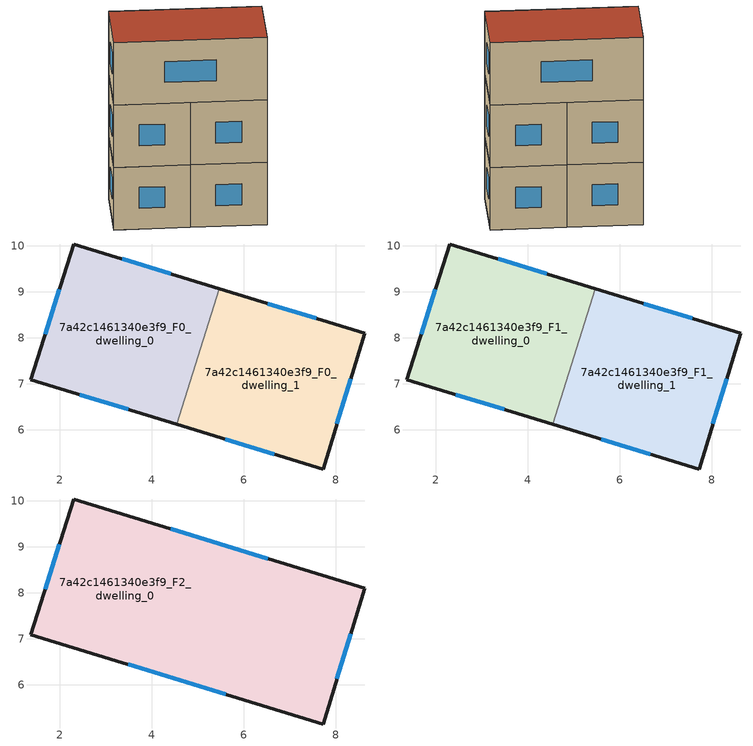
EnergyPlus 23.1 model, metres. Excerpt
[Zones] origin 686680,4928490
7a42c1461340e3f9_F0_dwelling_0
 floor ground (EU_floor_Construction): 4.55,6.12 5.47,9.07 2.31,10.04 1.38,7.09 z0
 wall outside (EU_wall_Construction): 4.55,6.12 1.38,7.09 2.31,10.04 5.47,9.07 z0:3
 wall to 7a42c1461340e3f9_F0_dwelling_1 (EU_wall_Construction): 5.47,9.07 4.55,6.12 z0:3
 window (EU_Window_Construction): 3.49,6.44 2.43,6.77 / 1.69,8.07 2,9.05 / 3.36,9.71 4.42,9.39 z1:2
7a42c1461340e3f9_F0_dwelling_1
 floor ground (EU_floor_Construction): 7.73,5.15 8.63,8.1 5.47,9.07 4.55,6.12 z0
 wall outside (EU_wall_Construction): 5.47,9.07 8.63,8.1 7.73,5.15 4.55,6.12 z0:3
 window (EU_Window_Construction): 8.33,7.11 8.03,6.13 / 6.67,5.47 5.61,5.8 / 6.52,8.74 7.58,8.42 z1:2
7a42c1461340e3f9_F1_dwelling_0
 floor to 7a42c1461340e3f9_F0_dwelling_0 (EU_floor_Construction): 4.54,6.12 5.47,9.07 2.31,10.04 1.38,7.09 z3
 wall outside (EU_wall_Construction): 4.55,6.12 1.38,7.09 2.31,10.04 5.47,9.07 z3:6
 wall to 7a42c1461340e3f9_F1_dwelling_1 (EU_wall_Construction): 5.47,9.07 4.55,6.12 z3:6
 window (EU_Window_Construction): 3.49,6.44 2.43,6.77 / 1.69,8.07 2,9.05 / 3.36,9.71 4.42,9.39 z4:5
7a42c1461340e3f9_F1_dwelling_1
 floor to 7a42c1461340e3f9_F0_dwelling_1 (EU_floor_Construction): 7.73,5.15 8.63,8.1 5.47,9.07 4.54,6.12 z3
 wall outside (EU_wall_Construction): 5.47,9.07 8.63,8.1 7.73,5.15 4.55,6.12 z3:6
 window (EU_Window_Construction): 8.33,7.11 8.03,6.13 / 6.67,5.47 5.61,5.8 / 6.52,8.74 7.58,8.42 z4:5
7a42c1461340e3f9_F2_dwelling_0
 floor to 7a42c1461340e3f9_F1_dwelling_0 (EU_floor_Construction): 4.54,6.12 5.47,9.07 2.31,10.04 1.38,7.09 z6
 floor to 7a42c1461340e3f9_F1_dwelling_1 (EU_floor_Construction): 7.73,5.15 8.63,8.1 5.47,9.07 4.54,6.12 z6
 wall outside (EU_wall_Construction): 2.31,10.04 8.63,8.1 7.73,5.15 1.38,7.09 2.31,10.04 z6:9
 window (EU_Window_Construction): 4.42,9.39 6.52,8.74 / 8.33,7.11 8.03,6.13 / 5.61,5.79 3.5,6.44 / 1.69,8.07 2,9.05 z7:8
 roof outside (EU_roof_Construction): 8.63,8.1 7.73,5.15 1.38,7.09 2.31,10.04 z9
[Building]
EU S2 Campaign: North Axis=0; Terrain=City; Solar Distribution=FullExterior
[Site:Location]
Bologna: Latitude=44.5; Longitude=11.25; Time Zone=1; Elevation=37
[SizingPeriod:WeatherFileDays]
AnnualSizingPeriod: Begin Month=1; Begin Day of Month=1; End Month=12; End Day of Month=31; Day of Week for Start Day=Monday; Use Weather File Daylight Saving Period=No; Use Weather File Rain and Snow Indicators=No
[MATERIAL]
EU_InternalMass_Material: Roughness=MediumRough; Thickness=0.1; Conductivity=1; Density=1800; Specific Heat=900; Thermal Absorptance=0.9; Solar Absorptance=0.7; Visible Absorptance=0.7
[MATERIAL:NOMASS] Roughness=MediumRough; Thermal Absorptance=0.9; Solar Absorptance=0.7; Visible Absorptance=0.7
Name | Thermal Resistance
EU_wall_NoMass | 0.937881
EU_roof_NoMass | 0.548572
EU_floor_NoMass | 0.71348
[WINDOWMATERIAL:SIMPLEGLAZINGSYSTEM]
EU_Window_SimpleGlazing: UFactor=4.25633; Solar Heat Gain Coefficient=0.85; Visible Transmittance=0.85
[CONSTRUCTION]
EU_wall_Construction: EU_wall_NoMass
EU_roof_Construction: EU_roof_NoMass
EU_floor_Construction: EU_floor_NoMass
EU_InternalMass_Construction: EU_InternalMass_Material
EU_Window_Construction: EU_Window_SimpleGlazing
[ZONE] Type=1; Multiplier=1; Ceiling Height=autocalculate; Floor Area=autocalculate; Part of Total Floor Area=Yes
Name | Volume
7a42c1461340e3f9_F0_dwelling_0; 7a42c1461340e3f9_F1_dwelling_0; 7a42c1461340e3f9_F1_dwelling_1 | 30.6885
7a42c1461340e3f9_F2_dwelling_0 | 61.377
7a42c1461340e3f9_F0_dwelling_1 | 30.6877
[INTERNALMASS] Construction=EU_InternalMass_Construction
Name | Zone or ZoneList | Surface Area
7a42c1461340e3f9_F0_dwelling_0_EU_InternalMass | 7a42c1461340e3f9_F0_dwelling_0 | 10.2295
7a42c1461340e3f9_F0_dwelling_1_EU_InternalMass | 7a42c1461340e3f9_F0_dwelling_1 | 10.2295
7a42c1461340e3f9_F1_dwelling_0_EU_InternalMass | 7a42c1461340e3f9_F1_dwelling_0 | 10.2295
7a42c1461340e3f9_F1_dwelling_1_EU_InternalMass | 7a42c1461340e3f9_F1_dwelling_1 | 10.2295
7a42c1461340e3f9_F2_dwelling_0_EU_InternalMass | 7a42c1461340e3f9_F2_dwelling_0 | 20.4606
[OTHEREQUIPMENT] Fuel Type=Electricity; Design Level Calculation Method=Watts/Area; Power per Zone Floor Area=1; Fraction Latent=0; Fraction Radiant=0; Fraction Lost=0; Carbon Dioxide Generation Rate=0; EndUse Subcategory=EU_Step8_InternalGains
Name | Zone or ZoneList or Space or SpaceList | Schedule
EU_Step8_InternalGain_7a42c1461340e3f9_F0_dwelling_0_f000 | 7a42c1461340e3f9_F0_dwelling_0 | EU_Step8_GainSchedule_7a42c1461340e3f9_F0_dwelling_0_f000
EU_Step8_InternalGain_7a42c1461340e3f9_F0_dwelling_1_f000 | 7a42c1461340e3f9_F0_dwelling_1 | EU_Step8_GainSchedule_7a42c1461340e3f9_F0_dwelling_1_f000
EU_Step8_InternalGain_7a42c1461340e3f9_F1_dwelling_0_f000 | 7a42c1461340e3f9_F1_dwelling_0 | EU_Step8_GainSchedule_7a42c1461340e3f9_F1_dwelling_0_f000
EU_Step8_InternalGain_7a42c1461340e3f9_F1_dwelling_1_f000 | 7a42c1461340e3f9_F1_dwelling_1 | EU_Step8_GainSchedule_7a42c1461340e3f9_F1_dwelling_1_f000
EU_Step8_InternalGain_7a42c1461340e3f9_F2_dwelling_0_f000 | 7a42c1461340e3f9_F2_dwelling_0 | EU_Step8_GainSchedule_7a42c1461340e3f9_F2_dwelling_0_f000
[ZONEVENTILATION:DESIGNFLOWRATE] Schedule=EU_AlwaysOn; Design Flow Rate Calculation Method=AirChanges/Hour; Air Changes per Hour=0.687892; Ventilation Type=Natural; Fan Pressure Rise=0; Fan Total Efficiency=1; Constant Term Coefficient=1; Temperature Term Coefficient=0; Velocity Term Coefficient=0; Velocity Squared Term Coefficient=0; Minimum Indoor Temperature=-100; Maximum Indoor Temperature=100; Delta Temperature=-100; Minimum Outdoor Temperature=-100; Maximum Outdoor Temperature=100; Maximum Wind Speed=40
Name | Zone or ZoneList or Space or SpaceList
EU_ConstantAir_7a42c1461340e3f9_F0_dwelling_0 | 7a42c1461340e3f9_F0_dwelling_0
EU_ConstantAir_7a42c1461340e3f9_F0_dwelling_1 | 7a42c1461340e3f9_F0_dwelling_1
EU_ConstantAir_7a42c1461340e3f9_F1_dwelling_0 | 7a42c1461340e3f9_F1_dwelling_0
EU_ConstantAir_7a42c1461340e3f9_F1_dwelling_1 | 7a42c1461340e3f9_F1_dwelling_1
EU_ConstantAir_7a42c1461340e3f9_F2_dwelling_0 | 7a42c1461340e3f9_F2_dwelling_0
[HVACTEMPLATE:THERMOSTAT] Constant Heating Setpoint=20; Constant Cooling Setpoint=50
EU_HeatOnly_7a42c1461340e3f9_F0_dwelling_0; EU_HeatOnly_7a42c1461340e3f9_F0_dwelling_1; EU_HeatOnly_7a42c1461340e3f9_F1_dwelling_0; EU_HeatOnly_7a42c1461340e3f9_F1_dwelling_1; EU_HeatOnly_7a42c1461340e3f9_F2_dwelling_0
[HVACTEMPLATE:ZONE:IDEALLOADSAIRSYSTEM] System Availability Schedule=EU_AlwaysOn; Maximum Heating Supply Air Temperature=50; Minimum Cooling Supply Air Temperature=13; Maximum Heating Supply Air Humidity Ratio=0.0156; Minimum Cooling Supply Air Humidity Ratio=0.0077; Heating Limit=NoLimit; Cooling Limit=NoLimit; Heating Availability Schedule=EU_AlwaysOn; Cooling Availability Schedule=EU_CoolingOff; Dehumidification Control Type=ConstantSensibleHeatRatio; Cooling Sensible Heat Ratio=0.7; Dehumidification Setpoint=60; Humidification Control Type=None; Humidification Setpoint=30; Outdoor Air Method=None; Outdoor Air Flow Rate per Person=0.00944; Outdoor Air Flow Rate per Zone Floor Area=0; Outdoor Air Flow Rate per Zone=0; Demand Controlled Ventilation Type=None; Outdoor Air Economizer Type=NoEconomizer; Heat Recovery Type=None; Sensible Heat Recovery Effectiveness=0.7; Latent Heat Recovery Effectiveness=0.65
Name | Template Thermostat
7a42c1461340e3f9_F0_dwelling_0 | EU_HeatOnly_7a42c1461340e3f9_F0_dwelling_0
7a42c1461340e3f9_F0_dwelling_1 | EU_HeatOnly_7a42c1461340e3f9_F0_dwelling_1
7a42c1461340e3f9_F1_dwelling_0 | EU_HeatOnly_7a42c1461340e3f9_F1_dwelling_0
7a42c1461340e3f9_F1_dwelling_1 | EU_HeatOnly_7a42c1461340e3f9_F1_dwelling_1
7a42c1461340e3f9_F2_dwelling_0 | EU_HeatOnly_7a42c1461340e3f9_F2_dwelling_0
[SIZING:ZONE] Zone Cooling Design Supply Air Temperature Input Method=SupplyAirTemperature; Zone Cooling Design Supply Air Temperature=13; Zone Heating Design Supply Air Temperature Input Method=SupplyAirTemperature; Zone Heating Design Supply Air Temperature=50; Zone Cooling Design Supply Air Humidity Ratio=0.008; Zone Heating Design Supply Air Humidity Ratio=0.008; Cooling Design Air Flow Method=DesignDay; Cooling Design Air Flow Rate=0; Cooling Minimum Air Flow per Zone Floor Area=0.000762; Cooling Minimum Air Flow=0; Cooling Minimum Air Flow Fraction=0.2; Heating Design Air Flow Method=DesignDay; Heating Design Air Flow Rate=0; Heating Maximum Air Flow per Zone Floor Area=0.002032; Heating Maximum Air Flow=0.141576; Heating Maximum Air Flow Fraction=0.3; Account for Dedicated Outdoor Air System=No; Dedicated Outdoor Air System Control Strategy=NeutralSupplyAir; Dedicated Outdoor Air Low Setpoint Temperature for Design=autosize; Dedicated Outdoor Air High Setpoint Temperature for Design=autosize; Zone Load Sizing Method=Sensible Load Only No Latent Load; Zone Latent Cooling Design Supply Air Humidity Ratio Input Method=HumidityRatioDifference; Zone Cooling Design Supply Air Humidity Ratio Difference=0.005; Zone Latent Heating Design Supply Air Humidity Ratio Input Method=HumidityRatioDifference; Zone Humidification Design Supply Air Humidity Ratio Difference=0.005
7a42c1461340e3f9_F0_dwelling_0; 7a42c1461340e3f9_F0_dwelling_1; 7a42c1461340e3f9_F1_dwelling_0; 7a42c1461340e3f9_F1_dwelling_1; 7a42c1461340e3f9_F2_dwelling_0
[SCHEDULE:CONSTANT]
Name | Hourly Value
EU_AlwaysOn | 1
EU_CoolingOff | 0
[SCHEDULE:FILE] Column Number=1; Rows to Skip at Top=0; Number of Hours of Data=8760; Column Separator=Comma; Interpolate to Timestep=No; Minutes per Item=60; Adjust Schedule for Daylight Savings=Yes
Name | File
EU_Step8_GainSchedule_7a42c1461340e3f9_F0_dwelling_0_f000 | ../../schedules/7a42c1461340e3f9/7a42c1461340e3f9_F0_dwelling_0_f000_gain.csv
EU_Step8_GainSchedule_7a42c1461340e3f9_F0_dwelling_1_f000 | ../../schedules/7a42c1461340e3f9/7a42c1461340e3f9_F0_dwelling_1_f000_gain.csv
EU_Step8_GainSchedule_7a42c1461340e3f9_F1_dwelling_0_f000 | ../../schedules/7a42c1461340e3f9/7a42c1461340e3f9_F1_dwelling_0_f000_gain.csv
EU_Step8_GainSchedule_7a42c1461340e3f9_F1_dwelling_1_f000 | ../../schedules/7a42c1461340e3f9/7a42c1461340e3f9_F1_dwelling_1_f000_gain.csv
EU_Step8_GainSchedule_7a42c1461340e3f9_F2_dwelling_0_f000 | ../../schedules/7a42c1461340e3f9/7a42c1461340e3f9_F2_dwelling_0_f000_gain.csv
